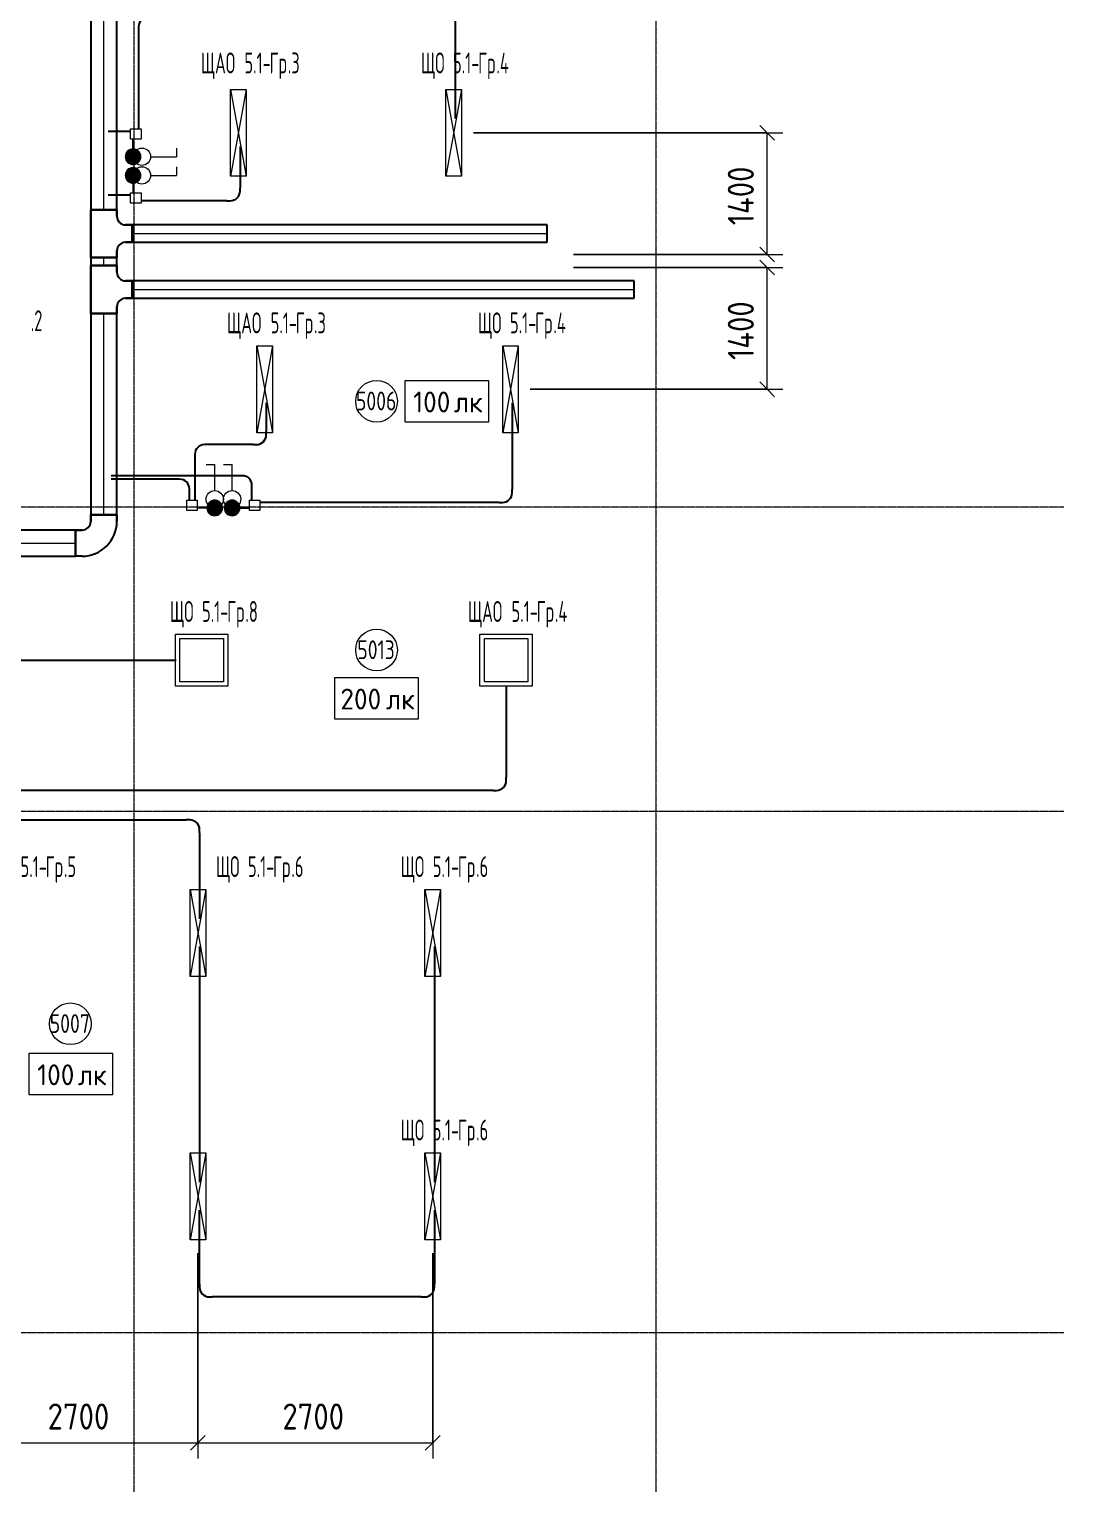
# Model space of a CAD drawing. Header units: millimetres. Extents: x -4730 to 98194, y -4296 to 93388.
# Drawn here: x 86294 to 98194, y 35263 to 51999 of the extents above; entities that cross this region are included whole.
import ezdxf

# ---------------------------------------------------------------- set-up
doc = ezdxf.new("R2010")
doc.units = ezdxf.units.MM
doc.linetypes.add('Линия сетки', pattern=[22.225, 12.7, -3.175, 3.175, -3.175])
doc.linetypes.add('Скрытая 0_75', pattern=[1.5, 0.75, -0.75])
for name, color, linetype, lineweight, true_color in [('Кабельные лотки', 5, 'Continuous', 25, 0x0000ff), ('Короба', 7, 'Continuous', 25, 0x008000), ('Опуск', 7, 'Скрытая 0_75', 18, 0x007f00), ('Соединительные детали кабельных лотков', 5, 'Continuous', 25, 0x0000ff), ('Соединительные детали коробов', 7, 'Continuous', 25, 0x008000), ('Типовые аннотации', 1, 'Continuous', 18, 0xff0000)]:
    doc.layers.add(name, color=color, linetype=linetype, lineweight=lineweight, true_color=true_color)
for name, color, linetype, lineweight in [('Марки помещений', 7, 'Continuous', 9), ('Марки силовых электроприборов', 7, 'Continuous', 9), ('Осевая линия', 7, 'Continuous', 18), ('Оси', 7, 'Continuous', 9), ('Размеры', 7, 'Continuous', 9), ('Размеры-120', 7, 'Continuous', 9)]:
    doc.layers.add(name, color=color, linetype=linetype, lineweight=lineweight)
doc.styles.add('GOST Common', font='GOST_Common.ttf', dxfattribs={"width": 0.6, "height": 240})
doc.styles.add('GOST Common_1', font='GOST_Common.ttf', dxfattribs={"width": 0.9, "height": 300})
doc.styles.add('GOST Common_2', font='GOST_Common.ttf', dxfattribs={"height": 240})
doc.styles.add('GOST Common_3', font='GOST_Common.ttf', dxfattribs={"width": 0.8, "height": 216})
doc.dimstyles.new('ADSK_Проверочный', dxfattribs={"dimscale": 304.8, "dimtxt": 301.714499, "dimasz": 0.556693, "dimexe": 0.590551, "dimexo": 0.590551, "dimgap": 0.19685, "dimtad": 1, "dimdec": 3, "dimrnd": 0.001, "dimdsep": 46, "dimtxsty": 'GOST Common_1', "dimblk1": 'OBLIQUE', "dimblk2": 'OBLIQUE', "dimsah": 1, "dimcen": 0.09, "dimazin": 0, "dimtfac": 1, "dimtdec": 4, "dimtix": 1, "dimtmove": 0, "dimatfit": 3, "dimfxl": 1, "dimtvp": 1, "dimtolj": 1, "dimtzin": 0, "dimarcsym": 2})

# ---------------------------------------------------------------- blocks, each defined once
blk = doc.blocks.new('M_Горизонтальный изгиб-колено для канального - Стандартная-2475426-Тех_ этаж')
at = {"layer": 'Соединительные детали кабельных лотков'}
for p, q in [((-150, 250), (-150, 325)), ((150, 325), (-150, 325)), ((-150, 325), (150, 325)), ((-150, 325), (-150, 325)), ((-150, 325), (-150, 250)), ((150, 250), (150, 325)), ((150, 325), (150, 325)), ((150, 325), (150, 250)), ((-325, 150), (-325, 150)), ((-325, 150), (-325, -150)), ((-325, -150), (-325, 150)), ((-325, 150), (-250, 150)), ((-250, 150), (-325, 150)), ((-325, -150), (-325, -150)), ((-250, -150), (-325, -150)), ((-250, -150), (-325, -150))]:
    blk.add_line(p, q, dxfattribs=at)
for radius, end in [(100, 360), (400, 360), (100, 0), (400, 0)]:
    blk.add_arc((-250, 250), radius, 270, end, dxfattribs=at)
blk = doc.blocks.new('M_Горизонтальный тройник для канального - Радиус 100 мм-2745902-Тех_ этаж')
at = {"layer": 'Соединительные детали кабельных лотков'}
for p, q in [((275, 150), (-275, 150)), ((-275, 150), (-275, -150)), ((-275, -150), (-275, 150)), ((-275, 150), (275, 150)), ((-275, 150), (-275, 150)), ((275, -150), (275, 150)), ((275, 150), (275, -150)), ((275, 150), (275, 150)), ((-275, -150), (-200, -150)), ((-200, -150), (-275, -150)), ((-275, -150), (-275, -150)), ((200, -150), (275, -150)), ((275, -150), (200, -150)), ((275, -150), (275, -150)), ((-100, -250), (-100, -325)), ((-100, -325), (-100, -250)), ((-100, -325), (100, -325)), ((100, -325), (-100, -325)), ((-100, -325), (-100, -325)), ((100, -325), (100, -250)), ((100, -250), (100, -325)), ((100, -325), (100, -325))]:
    blk.add_line(p, q, dxfattribs=at)
for centre, start, end in [((-200, -250), 0, 90), ((-200, -250), 0, 90), ((200, -250), 90, 180), ((200, -250), 90, 180)]:
    blk.add_arc(centre, 100, start, end, dxfattribs=at)
blk = doc.blocks.new('M_Короб_ отвод - Плоский торец - ПВХ - Стандартная-V1-Тех_ этаж')
at = {"layer": 'Соединительные детали коробов'}
for p, q in [((0, 111.95), (0, 150.05)), ((-150.05, 0), (-111.95, 0))]:
    blk.add_line(p, q, dxfattribs=at)
blk.add_arc((-111.95, 111.95), 111.95, 270, 0, dxfattribs=at)
blk = doc.blocks.new('M_Короб_ отвод - Плоский торец - ПВХ - Стандартная-2386742-Тех_ этаж')
at = {"layer": 'Соединительные детали коробов'}
for p, q in [((45130, 82371.95), (45130, 82410.05)), ((45130, 82260), (45130, 82371.95)), ((45130, 82260), (45130, 82260))]:
    blk.add_line(p, q, dxfattribs=at)
blk = doc.blocks.new('DIMBLOCK76-Тех_ этаж')
at = {"layer": 'Размеры-120'}
for p, q in [((85535, 37917), (85535, 35556)), ((85535, 35736), (85535, 37917)), ((88235, 37917), (88235, 35556)), ((88235, 35736), (88235, 37917)), ((85535, 35736), (85620, 35821)), ((88235, 35736), (88320, 35821)), ((85535, 35736), (85450, 35651)), ((85535, 35736), (88235, 35736)), ((88235, 35736), (88150, 35651))]:
    blk.add_line(p, q, dxfattribs=at)
at = {"layer": 'Размеры-120', "color": 0, "insert": (86507, 36188), "char_height": 300, "width": 908.21, "attachment_point": 1, "line_spacing_factor": 1.022761, "style": 'GOST Common_1'}
blk.add_mtext('2700', dxfattribs=at)
blk = doc.blocks.new('_Oblique')
at = {"color": 0, "linetype": 'ByBlock', "lineweight": -2}
blk.add_line((-0.5, -0.5), (0.5, 0.5), dxfattribs=at)
blk = doc.blocks.new('DIMBLOCK77-Тех_ этаж')
at = {"layer": 'Размеры-120'}
for p, q in [((88235, 37917), (88235, 35556)), ((88235, 35736), (88235, 37917)), ((90935, 37917), (90935, 35556)), ((90935, 35736), (90935, 37917)), ((88235, 35736), (88320, 35821)), ((90935, 35736), (91020, 35821)), ((88235, 35736), (88150, 35651)), ((88235, 35736), (90935, 35736)), ((90935, 35736), (90850, 35651))]:
    blk.add_line(p, q, dxfattribs=at)
at = {"layer": 'Размеры-120', "color": 0, "insert": (89207, 36188), "char_height": 300, "width": 908.21, "attachment_point": 1, "line_spacing_factor": 1.022761, "style": 'GOST Common_1'}
blk.add_mtext('2700', dxfattribs=at)
blk = doc.blocks.new('DIMBLOCK128-Тех_ этаж')
at = {"layer": 'Размеры-120'}
for p, q in [((92555, 49255), (94961, 49255)), ((94781, 49255), (92555, 49255)), ((94781, 49255), (94697, 49340)), ((94781, 47855), (94781, 49255)), ((94781, 49255), (94866, 49170)), ((94781, 47855), (94697, 47940)), ((92058, 47855), (94961, 47855)), ((94781, 47855), (92058, 47855)), ((94781, 47855), (94866, 47770))]:
    blk.add_line(p, q, dxfattribs=at)
at = {"layer": 'Размеры-120', "color": 0, "insert": (94329, 48192), "char_height": 300, "width": 871.39, "attachment_point": 1, "rotation": 90, "line_spacing_factor": 1.022761, "style": 'GOST Common_1'}
blk.add_mtext('1400', dxfattribs=at)
blk = doc.blocks.new('DIMBLOCK132-Тех_ этаж')
at = {"layer": 'Размеры-120'}
for p, q in [((94781, 50805), (94697, 50890)), ((91403, 50805), (94961, 50805)), ((94781, 50805), (91403, 50805)), ((94781, 49405), (94781, 50805)), ((94781, 50805), (94866, 50720)), ((92555, 49405), (94961, 49405)), ((94781, 49405), (92555, 49405)), ((94781, 49405), (94697, 49490)), ((94781, 49405), (94866, 49320))]:
    blk.add_line(p, q, dxfattribs=at)
at = {"layer": 'Размеры-120', "color": 0, "insert": (94329, 49742), "char_height": 300, "width": 871.39, "attachment_point": 1, "rotation": 90, "line_spacing_factor": 1.022761, "style": 'GOST Common_1'}
blk.add_mtext('1400', dxfattribs=at)
blk = doc.blocks.new('ADSK_Марка_Помещение_1_ГОСТ21-501-2011 - Номер-85995-Тех_ этаж')
at = {"layer": 'Марки помещений'}
blk.add_circle((0, 0), 2, dxfattribs=at)
blk = doc.blocks.new('Морка помещения_освещённость_ - Морка помещения_освещённость_-1484368-Тех_ этаж')
at = {"layer": 'Марки помещений', "color": 190, "true_color": 0x8000ff}
for p, q in [((-4, 0), (-4, 4)), ((-4, 4), (4, 4)), ((4, 4), (4, 0)), ((4, 0), (-4, 0))]:
    blk.add_line(p, q, dxfattribs=at)

msp = doc.modelspace()

# ---------------------------------------------------------------- hatches: boundary and pattern name
at = {"layer": 'Опуск', "linetype": 'Continuous'}
h = msp.add_hatch(color=256, dxfattribs=at)
edge = h.paths.add_edge_path(flags=0)
edge.add_arc((87490, 50530.7737), 90, 180, 360)
edge.add_arc((87490, 50530.7737), 90, 0, 180)
h = msp.add_hatch(color=256, dxfattribs=at)
edge = h.paths.add_edge_path(flags=0)
edge.add_arc((87490, 50315.4551), 90, 180, 360)
edge.add_arc((87490, 50315.4551), 90, 0, 180)
h = msp.add_hatch(color=256, dxfattribs=at)
edge = h.paths.add_edge_path(flags=0)
edge.add_arc((88428.2776, 46490), 90, 180, 360)
edge.add_arc((88428.2776, 46490), 90, 0, 180)
h = msp.add_hatch(color=256, dxfattribs=at)
edge = h.paths.add_edge_path(flags=0)
edge.add_arc((88628.2776, 46490), 90, 180, 360)
edge.add_arc((88628.2776, 46490), 90, 0, 180)

# ---------------------------------------------------------------- linework, layer by layer
at = {"layer": 'Кабельные лотки'}
for p, q in [((87002.9607, 55227.9542), (87002.9607, 49921.0465)), ((87302.9607, 49921.0465), (87302.9607, 55227.9542)), ((87302.9607, 49921.0465), (87002.9607, 49921.0465)), ((87477.9607, 49546.0465), (87477.9607, 49746.0465)), ((92252.9607, 49746.0465), (87477.9607, 49746.0465)), ((92252.9607, 49546.0465), (92252.9607, 49746.0465)), ((87477.9607, 49546.0465), (92252.9607, 49546.0465)), ((87302.9607, 49371.0465), (87002.9607, 49371.0465)), ((87002.9607, 49371.0465), (87002.9607, 49277.6977)), ((87302.9607, 49277.6977), (87302.9607, 49371.0465)), ((87302.9607, 49277.6977), (87002.9607, 49277.6977)), ((87477.9607, 48902.6977), (87477.9607, 49102.6977)), ((93252.9607, 49102.6977), (87477.9607, 49102.6977)), ((93252.9607, 48902.6977), (93252.9607, 49102.6977)), ((87477.9607, 48902.6977), (93252.9607, 48902.6977)), ((87302.9607, 48727.6977), (87002.9607, 48727.6977)), ((87002.9607, 48727.6977), (87002.9607, 46410)), ((87302.9607, 46410), (87302.9607, 48727.6977)), ((87302.9607, 46410), (87002.9607, 46410)), ((86827.9607, 46235), (84752.9607, 46235)), ((86827.9607, 45935), (86827.9607, 46235)), ((84752.9607, 45935), (86827.9607, 45935))]:
    msp.add_line(p, q, dxfattribs=at)
at = {"layer": 'Короба'}
for p, q in [((91194.2469, 53613.8269), (91194.2469, 50968.8268)), ((87553, 51989.95), (87553, 50850.7737)), ((87461.5, 50822.2737), (87201.5, 50822.2737)), ((87490, 50680.8237), (87490, 50730.7737)), ((88719.2469, 50648.8268), (88719.2469, 50174.0051)), ((87461.5, 50086.9551), (87201.5, 50086.9551)), ((87490, 50165.4051), (87490, 50115.4551)), ((88569.1969, 50023.9551), (87581.5, 50023.9551)), ((89020.7652, 47698.8268), (89020.7652, 47368.8768)), ((91849.2469, 47698.8268), (91849.2469, 46703.05)), ((88870.7152, 47218.8268), (88349.8276, 47218.8268)), ((88199.7776, 47068.7768), (88199.7776, 46581.5)), ((88706.7276, 46861.5), (87236.7776, 46861.5)), ((87986.7276, 46821.5), (87236.7776, 46821.5)), ((88856.7776, 46581.5), (88856.7776, 46711.45)), ((88136.7776, 46581.5), (88136.7776, 46671.45)), ((91699.1969, 46553), (88948.2776, 46553)), ((88278.2276, 46490), (88228.2776, 46490)), ((88778.3276, 46490), (88828.2776, 46490)), ((85078.9216, 44738.6881), (87983.9216, 44738.6881)), ((91781.4216, 44441.1881), (91781.4216, 43391.2381)), ((91631.3716, 43241.1881), (82068.5523, 43241.1881)), ((81581.5, 42901.4961), (88104.1969, 42901.4961)), ((88254.2469, 42751.4461), (88254.2469, 41763.8269)), ((88254.2469, 41443.8269), (88254.2469, 38733.8269)), ((90954.2469, 41443.8269), (90954.2469, 38733.8269)), ((88254.2469, 37563.8769), (88254.2469, 38413.8269)), ((90954.2469, 38413.8269), (90954.2469, 37563.8769)), ((90804.1969, 37413.8269), (88404.2969, 37413.8269))]:
    msp.add_line(p, q, dxfattribs=at)
at = {"layer": 'Опуск', "linetype": 'Continuous'}
for centre, start, end in [((87490, 50530.7737), 0, 180), ((87490, 50530.7737), 180, 0), ((87490, 50315.4551), 0, 180), ((87490, 50315.4551), 180, 0), ((88428.2776, 46490), 0, 180), ((88628.2776, 46490), 0, 180), ((88428.2776, 46490), 180, 0), ((88628.2776, 46490), 180, 0)]:
    msp.add_arc(centre, 90, start, end, dxfattribs=at)
at = {"layer": 'Осевая линия'}
for p, q in [((87152.9607, 49921.0465), (87152.9607, 55227.9542)), ((87477.9607, 49646.0465), (92252.9607, 49646.0465)), ((87152.9607, 49277.6977), (87152.9607, 49371.0465)), ((87477.9607, 49002.6977), (93252.9607, 49002.6977)), ((87152.9607, 46410), (87152.9607, 48727.6977)), ((84752.9607, 46085), (86827.9607, 46085))]:
    msp.add_line(p, q, dxfattribs=at)
at = {"layer": 'Оси', "linetype": 'Линия сетки'}
for p, q in [((87500, 93388.3703), (87500, -3096.3487)), ((93500, 93388.3703), (93500, -3096.3487)), ((98194.2682, 46500), (-3530.0173, 46500)), ((98194.2682, 43000), (-3530.0173, 43000)), ((98194.2682, 37000), (-3530.0173, 37000))]:
    msp.add_line(p, q, dxfattribs=at)
at = {"layer": 'Типовые аннотации'}
for p, q in [((88610, 51304.9999), (88790, 51304.9999)), ((88610, 50304.9999), (88610, 51304.9999)), ((88790, 51304.9999), (88610, 50304.9999)), ((88610, 51304.9999), (88790, 50304.9999)), ((88790, 51304.9999), (88790, 50304.9999)), ((87990.6433, 50415.4551), (87990.6433, 50315.4551)), ((87690.6433, 50315.4551), (87990.6433, 50315.4551)), ((88790, 50304.9999), (88610, 50304.9999)), ((87461.5, 50115.4551), (87581.5, 50115.4551)), ((87461.5, 49995.4551), (87461.5, 50115.4551)), ((87581.5, 50115.4551), (87581.5, 49995.4551)), ((87581.5, 49995.4551), (87461.5, 49995.4551)), ((88911.5183, 48354.9999), (89091.5183, 48354.9999)), ((88911.5183, 47354.9999), (88911.5183, 48354.9999)), ((89091.5183, 48354.9999), (88911.5183, 47354.9999)), ((88911.5183, 48354.9999), (89091.5183, 47354.9999)), ((89091.5183, 48354.9999), (89091.5183, 47354.9999)), ((89091.5183, 47354.9999), (88911.5183, 47354.9999)), ((88328.2776, 46990.6433), (88428.2776, 46990.6433)), ((88428.2776, 46690.6433), (88428.2776, 46990.6433)), ((88108.2776, 46581.5), (88228.2776, 46581.5)), ((88108.2776, 46461.5), (88108.2776, 46581.5)), ((88228.2776, 46581.5), (88228.2776, 46461.5)), ((88228.2776, 46461.5), (88108.2776, 46461.5)), ((91479.1577, 45038.6881), (92079.1577, 45038.6881)), ((91479.1577, 44438.6881), (91479.1577, 45038.6881)), ((92079.1577, 45038.6881), (92079.1577, 44438.6881)), ((91529.1577, 44988.6881), (92029.1577, 44988.6881)), ((91529.1577, 44488.6881), (91529.1577, 44988.6881)), ((92029.1577, 44988.6881), (92029.1577, 44488.6881)), ((92079.1577, 44438.6881), (91479.1577, 44438.6881)), ((92029.1577, 44488.6881), (91529.1577, 44488.6881))]:
    msp.add_line(p, q, dxfattribs=at)
at = {"layer": 'Типовые аннотации', "color": 5, "true_color": 0x0000ff}
for p, q in [((91085, 51304.9999), (91265, 51304.9999)), ((91085, 50304.9999), (91085, 51304.9999)), ((91265, 51304.9999), (91085, 50304.9999)), ((91085, 51304.9999), (91265, 50304.9999)), ((91265, 51304.9999), (91265, 50304.9999)), ((87990.6433, 50630.7737), (87990.6433, 50530.7737)), ((87690.6433, 50530.7737), (87990.6433, 50530.7737)), ((91265, 50304.9999), (91085, 50304.9999)), ((91740, 48354.9999), (91920, 48354.9999)), ((91740, 47354.9999), (91740, 48354.9999)), ((91920, 48354.9999), (91740, 47354.9999)), ((91740, 48354.9999), (91920, 47354.9999)), ((91920, 48354.9999), (91920, 47354.9999)), ((91920, 47354.9999), (91740, 47354.9999)), ((88528.2776, 46990.6433), (88628.2776, 46990.6433)), ((88628.2776, 46690.6433), (88628.2776, 46990.6433)), ((87979.1577, 45038.6881), (88579.1577, 45038.6881)), ((87979.1577, 44438.6881), (87979.1577, 45038.6881)), ((88579.1577, 45038.6881), (88579.1577, 44438.6881)), ((88029.1577, 44988.6881), (88529.1577, 44988.6881)), ((88029.1577, 44488.6881), (88029.1577, 44988.6881)), ((88529.1577, 44988.6881), (88529.1577, 44488.6881)), ((88579.1577, 44438.6881), (87979.1577, 44438.6881)), ((88529.1577, 44488.6881), (88029.1577, 44488.6881)), ((88145, 42100), (88325, 42100)), ((88145, 41100), (88145, 42100)), ((88325, 42100), (88145, 41100)), ((88145, 42100), (88325, 41100)), ((88325, 42100), (88325, 41100)), ((90845, 42100), (91025, 42100)), ((90845, 41100), (90845, 42100)), ((91025, 42100), (90845, 41100)), ((90845, 42100), (91025, 41100)), ((91025, 42100), (91025, 41100)), ((88325, 41100), (88145, 41100)), ((91025, 41100), (90845, 41100)), ((88145, 39070), (88325, 39070)), ((88145, 38070), (88145, 39070)), ((88325, 39070), (88145, 38070)), ((88145, 39070), (88325, 38070)), ((88325, 39070), (88325, 38070)), ((90845, 39070), (91025, 39070)), ((90845, 38070), (90845, 39070)), ((91025, 39070), (90845, 38070)), ((90845, 39070), (91025, 38070)), ((91025, 39070), (91025, 38070)), ((88325, 38070), (88145, 38070)), ((91025, 38070), (90845, 38070))]:
    msp.add_line(p, q, dxfattribs=at)
at = {"layer": 'Типовые аннотации', "color": 16, "true_color": 0x800000}
for p, q in [((87461.5, 50850.7737), (87581.5, 50850.7737)), ((87461.5, 50730.7737), (87461.5, 50850.7737)), ((87581.5, 50730.7737), (87461.5, 50730.7737)), ((87581.5, 50850.7737), (87581.5, 50730.7737)), ((88828.2776, 46581.5), (88948.2776, 46581.5)), ((88828.2776, 46461.5), (88828.2776, 46581.5)), ((88948.2776, 46581.5), (88948.2776, 46461.5)), ((88948.2776, 46461.5), (88828.2776, 46461.5))]:
    msp.add_line(p, q, dxfattribs=at)
at = {"layer": 'Типовые аннотации', "color": 5, "true_color": 0x0000ff}
for centre in [(87590.6433, 50530.7737), (88628.2776, 46590.6433)]:
    msp.add_circle(centre, 100, dxfattribs=at)
at = {"layer": 'Типовые аннотации'}
for centre in [(87590.6433, 50315.4551), (88428.2776, 46590.6433)]:
    msp.add_circle(centre, 100, dxfattribs=at)

# ---------------------------------------------------------------- block references
at = {"layer": 'Марки помещений', "xscale": 120, "yscale": 120, "zscale": 120}
for p in [(90289.5993, 47717.6722), (90289.5993, 44856.052), (86768.3444, 40555.9915)]:
    msp.add_blockref('ADSK_Марка_Помещение_1_ГОСТ21-501-2011 - Номер-85995-Тех_ этаж', p, dxfattribs=at)
at = {"layer": 'Марки помещений', "color": 190, "true_color": 0x8000ff, "xscale": 120, "yscale": 120, "zscale": 120}
for p in [(91098.2553, 47477.6722), (90289.5993, 44060.0877), (86774.1865, 39737.7036)]:
    msp.add_blockref('Морка помещения_освещённость_ - Морка помещения_освещённость_-1484368-Тех_ этаж', p, dxfattribs=at)
at = {"layer": 'Соединительные детали кабельных лотков', "rotation": 90}
for p in [(87152.9607, 49646.0465), (87152.9607, 49646.0465), (87152.9607, 49002.6977), (87152.9607, 49002.6977)]:
    msp.add_blockref('M_Горизонтальный тройник для канального - Радиус 100 мм-2745902-Тех_ этаж', p, dxfattribs=at)
at = {"layer": 'Соединительные детали кабельных лотков'}
msp.add_blockref('M_Горизонтальный изгиб-колено для канального - Стандартная-2475426-Тех_ этаж', (87152.9607, 46085), dxfattribs=at)
msp.add_blockref('M_Горизонтальный изгиб-колено для канального - Стандартная-2475426-Тех_ этаж', (87152.9607, 46085), dxfattribs=at)
at = {"layer": 'Соединительные детали коробов'}
for name, p, rotation in [('M_Короб_ отвод - Плоский торец - ПВХ - Стандартная-V1-Тех_ этаж', (87553, 52140), 180), ('M_Короб_ отвод - Плоский торец - ПВХ - Стандартная-2386742-Тех_ этаж', (132620, 132575.4551), 180), ('M_Короб_ отвод - Плоский торец - ПВХ - Стандартная-V1-Тех_ этаж', (88199.7776, 47218.8268), 180), ('M_Короб_ отвод - Плоский торец - ПВХ - Стандартная-V1-Тех_ этаж', (88856.7776, 46861.5), 90), ('M_Короб_ отвод - Плоский торец - ПВХ - Стандартная-V1-Тех_ этаж', (88136.7776, 46821.5), 90), ('M_Короб_ отвод - Плоский торец - ПВХ - Стандартная-2386742-Тех_ этаж', (170688.2776, 1360), 90), ('M_Короб_ отвод - Плоский торец - ПВХ - Стандартная-2386742-Тех_ этаж', (6368.2776, 91620), 270), ('M_Короб_ отвод - Плоский торец - ПВХ - Стандартная-V1-Тех_ этаж', (88254.2469, 42901.4961), 90), ('M_Короб_ отвод - Плоский торец - ПВХ - Стандартная-V1-Тех_ этаж', (88254.2469, 37413.8269), 270)]:
    msp.add_blockref(name, p, dxfattribs=dict(at, rotation=rotation))
for name, p in [('M_Короб_ отвод - Плоский торец - ПВХ - Стандартная-2386742-Тех_ этаж', (42360, -31729.2263)), ('M_Короб_ отвод - Плоский торец - ПВХ - Стандартная-V1-Тех_ этаж', (88719.2469, 50023.9551)), ('M_Короб_ отвод - Плоский торец - ПВХ - Стандартная-V1-Тех_ этаж', (89020.7652, 47218.8268)), ('M_Короб_ отвод - Плоский торец - ПВХ - Стандартная-V1-Тех_ этаж', (91849.2469, 46553)), ('M_Короб_ отвод - Плоский торец - ПВХ - Стандартная-V1-Тех_ этаж', (91781.4216, 43241.1881)), ('M_Короб_ отвод - Плоский торец - ПВХ - Стандартная-V1-Тех_ этаж', (90954.2469, 37413.8269))]:
    msp.add_blockref(name, p, dxfattribs=at)

# ---------------------------------------------------------------- texts
at = {"layer": 'Марки помещений', "char_height": 216, "attachment_point": 1, "style": 'GOST Common_3'}
for s, insert, width in [('5006', (90052.6434, 47828.4594), 584.9112), ('5013', (90068.4834, 44966.8392), 546.4302), ('5007', (86531.3885, 40666.7787), 584.9112)]:
    msp.add_mtext(s, dxfattribs=dict(at, insert=insert, width=width))
at = {"layer": 'Марки помещений', "color": 190, "true_color": 0x8000ff, "char_height": 240, "attachment_point": 1, "style": 'GOST Common_2'}
for s, insert, width in [('100', (90710.3715, 47829.3841), 567.59475), ('лк', (91178.684, 47829.3841), 413.67075), ('200', (89873.5154, 44411.7996), 634.9365), ('лк', (90397.3904, 44411.7996), 413.67075), ('100', (86386.3026, 40089.4156), 567.59475), ('лк', (86854.6151, 40089.4156), 413.67075)]:
    msp.add_mtext(s, dxfattribs=dict(at, insert=insert, width=width))
at = {"layer": 'Марки силовых электроприборов', "char_height": 240, "attachment_point": 1, "style": 'GOST Common'}
for s, insert, width in [('ЩАО', (88268.2614, 51729.0092), 502.17705), (' 5.1-', (88682.5989, 51729.0092), 455.99985), ('Гр', (89058.8364, 51729.0092), 253.9746), ('.3', (89268.3864, 51729.0092), 173.1645), ('ЩО', (90800.5014, 51729.0092), 340.55685), (' 5.1-', (91081.4889, 51729.0092), 455.99985), ('Гр', (91457.7264, 51729.0092), 253.9746), ('.4', (91667.2764, 51729.0092), 196.2531), ('.2', (86312.412, 48764.0569), 178.93665), ('ЩАО', (88569.7797, 48739.0092), 502.17705), (' 5.1-', (88984.1172, 48739.0092), 455.99985), ('Гр', (89360.3547, 48739.0092), 253.9746), ('.3', (89569.9047, 48739.0092), 173.1645), ('ЩО', (91455.5014, 48739.0092), 340.55685), (' 5.1-', (91736.4889, 48739.0092), 455.99985), ('Гр', (92112.7264, 48739.0092), 253.9746), ('.4', (92322.2764, 48739.0092), 196.2531), ('ЩО', (87913.763, 45418.8705), 340.55685), (' 5.1-', (88194.7505, 45418.8705), 455.99985), ('Гр', (88570.988, 45418.8705), 253.9746), ('.8', (88780.538, 45418.8705), 178.93665), ('ЩАО', (91339.963, 45418.8705), 502.17705), (' 5.1-', (91754.3005, 45418.8705), 455.99985), ('Гр', (92130.538, 45418.8705), 253.9746), ('.4', (92340.088, 45418.8705), 196.2531), (' 5.1-', (86108.0349, 42484.0093), 455.99985), ('Гр', (86484.2724, 42484.0093), 253.9746), ('.5', (86693.8224, 42484.0093), 178.93665), ('ЩО', (88442.0644, 42484.0093), 340.55685), (' 5.1-', (88723.0519, 42484.0093), 455.99985), ('Гр', (89099.2894, 42484.0093), 253.9746), ('.6', (89308.8394, 42484.0093), 178.93665), ('ЩО', (90567.3414, 42484.0093), 340.55685), (' 5.1-', (90848.3289, 42484.0093), 455.99985), ('Гр', (91224.5664, 42484.0093), 253.9746), ('.6', (91434.1164, 42484.0093), 178.93665), ('ЩО', (90567.3414, 39454.0093), 340.55685), (' 5.1-', (90848.3289, 39454.0093), 455.99985), ('Гр', (91224.5664, 39454.0093), 253.9746), ('.6', (91434.1164, 39454.0093), 178.93665)]:
    msp.add_mtext(s, dxfattribs=dict(at, insert=insert, width=width))

# ---------------------------------------------------------------- dimensions: what is measured, and where the dimension line sits
at = {"layer": 'Размеры'}
for base, p1, p2, override, picture, middle in [((94781.4651, 50804.9999), (92375, 49404.9999), (91223, 50804.9999), {"dimpost": '<>', "dimfxl": 1813.037231}, 'DIMBLOCK132-Тех_ этаж', (94571.4651, 50104.9999)), ((94781.4651, 49254.9999), (91878, 47854.9999), (92375, 49254.9999), {"dimpost": '<>', "dimfxl": 1485.600552}, 'DIMBLOCK128-Тех_ этаж', (94571.4651, 48554.9999))]:
    dim = msp.add_linear_dim(base=base, p1=p1, p2=p2, angle=90, dimstyle='ADSK_Проверочный', override=override, dxfattribs=at)
    dim.commit()
    dim.dimension.update_dxf_attribs({"geometry": picture, "text_midpoint": middle})
for base, p1, p2, picture, middle in [((88235, 35736.07), (85535, 38097.3269), (88235, 38097.3269), 'DIMBLOCK76-Тех_ этаж', (86885, 35946.07)), ((90935, 35736.07), (88235, 38097.3269), (90935, 38097.3269), 'DIMBLOCK77-Тех_ этаж', (89585, 35946.07))]:
    dim = msp.add_linear_dim(base=base, p1=p1, p2=p2, dimstyle='ADSK_Проверочный', override={"dimpost": '<>', "dimfxl": 2700}, dxfattribs=at)
    dim.commit()
    dim.dimension.update_dxf_attribs({"geometry": picture, "text_midpoint": middle})

doc.saveas('drawing.dxf')
